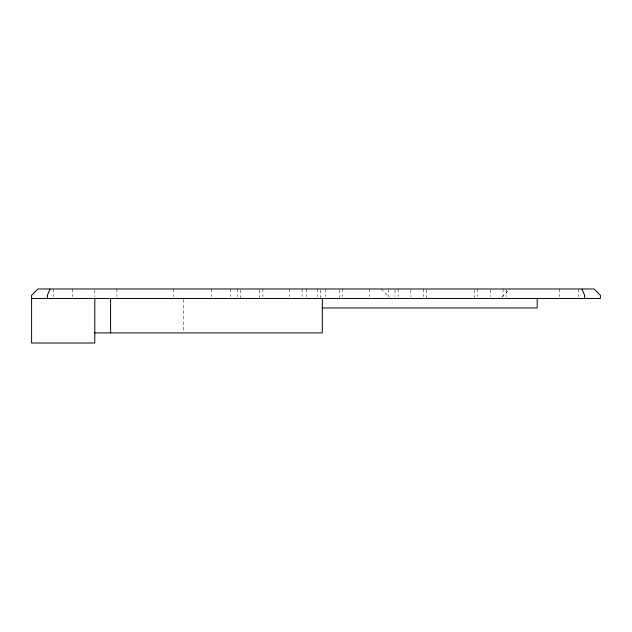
<?xml version="1.0" encoding="UTF-8"?>
<svg xmlns="http://www.w3.org/2000/svg" width="632" height="632" viewBox="0 0 632 632"><rect width="100%" height="100%" fill="white"/><g stroke="black" fill="none" stroke-linecap="round" stroke-linejoin="round"><path stroke-width="0.47" stroke-dasharray="3.16 2.37" d="M501.895 297.111L510.024 288.982M381.096 288.982L389.225 297.111M578.28 288.982L578.28 296.566M559.32 288.982L559.32 296.566M506.232 289.93L506.232 296.566M503.072 288.982L503.072 296.566M490.432 289.93L490.432 296.566M477.792 288.982L477.792 296.566M474.632 289.93L474.632 298.462M426.6 289.93L426.6 298.462M423.44 288.982L423.44 296.566M410.8 289.93L410.8 296.566M398.16 288.982L398.16 296.566M395 289.93L395 296.566M388.68 288.982L388.68 296.566M369.72 288.982L369.72 296.566M342.544 288.982L342.544 296.566M339.384 289.93L339.384 298.462M325.48 288.982L325.48 296.566M320.424 289.93L320.424 298.462M317.264 288.982L317.264 296.566M306.52 288.982L306.52 296.566M302.096 288.982L302.096 296.566M289.456 288.982L289.456 296.566M262.912 288.982L262.912 296.566M259.752 289.93L259.752 298.462M240.792 289.93L240.792 298.462M237.632 288.982L237.632 296.566M230.68 288.982L230.68 296.566M211.72 288.982L211.72 296.566M183.28 299.45L183.28 331.918M173.8 288.982L173.8 296.566M116.92 288.982L116.92 296.566M94.8 289.93L94.8 296.566M72.68 288.982L72.68 296.566M53.72 288.982L53.72 296.566"/><path stroke-width="0.95" d="M50.015 288.982L47.4 295.302L47.4 298.462M31.6 298.462L600.4 298.462L600.4 295.302L594.08 288.982L37.92 288.982L31.6 295.302L31.6 343.018L94.8 343.018L94.8 298.462M322.32 307.942L537.2 307.942L537.2 298.462M94.8 332.906L322.32 332.906L322.32 298.462M581.985 288.982L584.6 295.302L584.6 298.462M110.6 298.462L110.6 332.906"/></g></svg>
